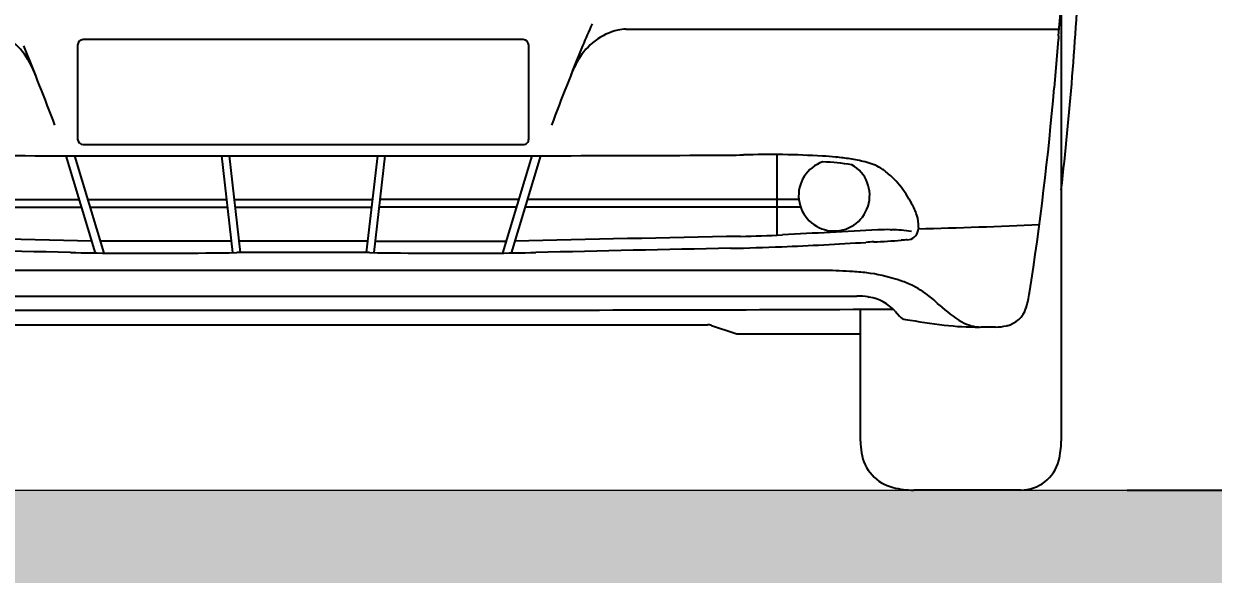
# Model space of a CAD drawing. Header units: metres. Extents: x -442 to 316, y -503 to 125.
# Drawn here: x 255.46 to 256.873, y -133.714 to -133.059 of the extents above; entities that cross this region are included whole.
import ezdxf

# ---------------------------------------------------------------- set-up
doc = ezdxf.new("R2010")
doc.units = ezdxf.units.M
doc.header["$PDMODE"] = 3
for name, color, linetype in [('koty', 4, 'Continuous'), ('SRAFA', 251, 'Continuous'), ('ZDIVO', 1, 'Continuous')]:
    doc.layers.add(name, color=color, linetype=linetype)
doc.styles.add('ROMANS', font='romans.shx', dxfattribs={"width": 0.7})
doc.dimstyles.new('andr', dxfattribs={"dimtxt": 0.1, "dimasz": 0.2, "dimexe": 0.2, "dimexo": 0.2, "dimgap": 0.05, "dimtad": 1, "dimlfac": 1000, "dimrnd": 10, "dimtxsty": 'Standard', "dimblk": 'OBLIQUE', "dimcen": 2.5, "dimclrd": 7, "dimclre": 7, "dimclrt": 7, "dimadec": 0, "dimazin": 0, "dimtfac": 1, "dimtmove": 0, "dimatfit": 3, "dimldrblk": 'OBLIQUE', "dimfxl": 0, "dimarcsym": 0})

# ---------------------------------------------------------------- blocks, each defined once
blk = doc.blocks.new('_OBLIQUE')
at = {"color": 0, "linetype": 'ByBlock'}
blk.add_line((-0.5, -0.5), (0.5, 0.5), dxfattribs=at)
blk = doc.blocks.new('*D25')
at = {"layer": 'Defpoints', "color": 0, "linetype": 'Continuous', "lineweight": 0}
for p in [(256.5708, -131.0638), (257.1085, -131.0638), (256.5708, -133.6138)]:
    blk.add_point(p, dxfattribs=at)
at = {"layer": 'koty', "color": 7, "linetype": 'Continuous', "lineweight": -2}
for p, q in [((256.7708, -131.0638), (257.3085, -131.0638)), ((257.1085, -133.6138), (257.1085, -131.0638)), ((256.7708, -133.6138), (257.3085, -133.6138))]:
    blk.add_line(p, q, dxfattribs=at)
at = {"layer": 'koty', "color": 7, "linetype": 'Continuous', "lineweight": -2, "xscale": 0.1, "yscale": 0.1, "zscale": 0.1}
for p, rotation in [((257.1085, -131.0638), 90), ((257.1085, -133.6138), 270)]:
    blk.add_blockref('_OBLIQUE', p, dxfattribs=dict(at, rotation=rotation))
at = {"layer": 'koty', "color": 7, "linetype": 'Continuous', "lineweight": 0, "insert": (256.9835, -132.3388), "char_height": 0.15, "attachment_point": 5, "rotation": 90, "style": 'ROMANS'}
blk.add_mtext('2550', dxfattribs=at)

msp = doc.modelspace()

# ---------------------------------------------------------------- hatches: boundary and pattern name
at = {"layer": 'SRAFA', "linetype": 'Continuous', "lineweight": 0, "ltscale": 20}
msp.add_hatch(color=256, dxfattribs=at).paths.add_polyline_path([(254.051507, -131.607515), (253.751507, -131.601386), (253.751507, -132.138793), (252.851507, -132.138793), (252.851507, -131.954418), (252.571507, -131.954418), (252.571507, -131.770043), (252.291507, -131.770043), (252.291507, -131.585668), (252.011507, -131.585668), (252.011507, -131.565837), (251.792772, -131.561368), (252.973404, -132.338793), (252.973404, -133.613793), (250.891507, -133.613793), (249.691507, -133.613793), (249.691507, -131.518438), (249.591507, -131.516395), (249.591507, -133.613793), (249.591507, -134.063793), (248.341507, -134.063793), (248.341507, -133.613793), (248.341507, -131.490856), (248.191507, -131.487792), (248.191507, -133.613793), (244.471507, -133.613793), (244.471507, -131.41179), (244.171507, -131.405661), (244.171507, -133.613793), (244.171507, -134.513793), (244.671507, -134.513793), (244.671507, -133.913793), (247.891507, -133.913793), (247.891507, -134.513793), (248.341507, -134.513793), (248.341507, -134.363793), (249.591507, -134.363793), (249.591507, -134.513793), (250.041507, -134.513793), (250.041507, -133.913793), (253.651507, -133.913793), (253.651507, -134.513793), (254.151507, -134.513793), (254.151507, -133.913793), (259.641507, -133.913793), (259.641507, -134.513793), (260.141507, -134.513793), (260.141507, -133.613793), (260.141507, -131.729077), (260.001507, -131.729077), (259.751507, -131.72397), (259.751507, -133.613793), (257.562801, -133.613793, -0.0041783), (257.562089, -133.614091, 0.0041783), (257.562801, -133.613793), (253.123404, -133.613793), (253.123404, -132.338793), (254.051507, -132.338793)])

# ---------------------------------------------------------------- linework, layer by layer
for p, q in [((256.692642, -133.030861), (256.692642, -133.555553)), ((256.053529, -133.07805), (255.530824, -133.07805)), ((256.175352, -133.065576), (256.690226, -133.065576)), ((256.689146, -133.078057), (256.684257, -133.135464)), ((255.524221, -133.084653), (255.524221, -133.196328)), ((256.060132, -133.196328), (256.060132, -133.084653)), ((255.465844, -133.102846), (255.465252, -133.10182)), ((256.118509, -133.102846), (256.119101, -133.10182)), ((255.530824, -133.202931), (256.053529, -133.202931)), ((255.510407, -133.216164), (255.54523, -133.331835)), ((255.520394, -133.216182), (255.555237, -133.331918)), ((255.661188, -133.216305), (255.923165, -133.216305)), ((255.69501, -133.216305), (255.708316, -133.331428)), ((255.704088, -133.216305), (255.717379, -133.331299)), ((255.880265, -133.216305), (255.866973, -133.331299)), ((255.889343, -133.216305), (255.876037, -133.331428)), ((256.063959, -133.216182), (256.029116, -133.331918)), ((256.073946, -133.216164), (256.039122, -133.331835)), ((256.355131, -133.310632), (256.355131, -133.214781)), ((256.424994, -133.217762), (256.42524, -133.217785)), ((256.459587, -133.223444), (256.459775, -133.223489)), ((255.203393, -133.268232), (255.526082, -133.268232)), ((255.536064, -133.268232), (255.701012, -133.268232)), ((255.71009, -133.268232), (255.874263, -133.268232)), ((256.048289, -133.268232), (255.883341, -133.268232)), ((256.38096, -133.268232), (256.05827, -133.268232)), ((256.511747, -133.26747), (256.514802, -133.272783)), ((255.201269, -133.27742), (255.528848, -133.27742)), ((255.53883, -133.27742), (255.702074, -133.27742)), ((255.711152, -133.27742), (255.873201, -133.27742)), ((256.045523, -133.27742), (255.882279, -133.27742)), ((256.383084, -133.27742), (256.055505, -133.27742)), ((256.489882, -133.304107), (256.490859, -133.304124)), ((256.523018, -133.301323), (256.522894, -133.303347)), ((255.70673, -133.317702), (255.550957, -133.317702)), ((255.868545, -133.317702), (255.715808, -133.317702)), ((255.877623, -133.317702), (256.033396, -133.317702)), ((255.828138, -133.331042), (255.756215, -133.331042)), ((256.408561, -133.352703), (255.175792, -133.352703)), ((256.442509, -133.353736), (256.441163, -133.353657)), ((256.502143, -133.364923), (256.497586, -133.363442)), ((255.134346, -133.383009), (256.450007, -133.383009)), ((256.463273, -133.384014), (256.464388, -133.384184)), ((256.538924, -133.385737), (256.538797, -133.385628)), ((255.598651, -133.39975), (255.985702, -133.39975)), ((256.45429, -133.555553), (256.45429, -133.398911)), ((256.495204, -133.401095), (256.500428, -133.407072)), ((256.650956, -133.39655), (256.65068, -133.397422)), ((255.311749, -133.417213), (256.272604, -133.417213)), ((256.277326, -133.417994), (256.304898, -133.427365)), ((256.30962, -133.428146), (256.45429, -133.428146)), ((256.614392, -133.419904), (256.597154, -133.419904)), ((256.628148, -133.418271), (256.627688, -133.418378)), ((256.64446, -133.613793), (256.517574, -133.613793))]:
    msp.add_line(p, q)
for centre, radius, start, end in [((252.754965, -132.80506), 3.963483, 353.458229, 357.366456), ((255.398578, -132.95824), 1.2961, 354.897885, 358.05622), ((256.735534, -133.334716), 0.660307, 155.33653, 157.824761), ((255.400772, -133.139042), 0.074452, 29.99604, 76.336143), ((255.530824, -133.084653), 0.006603, 90.000001, 180.000006), ((256.053529, -133.084653), 0.006603, 0.000006, 90.000001), ((256.183581, -133.139042), 0.074452, 103.66386, 150.003955), ((256.175352, -133.105194), 0.039618, 90.000001, 103.66386), ((257.800309, -133.172678), 1.115185, 174.897885, 175.132728), ((251.876507, -134.546196), 3.870029, 20.678144, 22.175234), ((259.707846, -134.546196), 3.870029, 157.824761, 159.321851), ((255.351471, -133.168869), 0.132061, 21.621251, 29.99604), ((256.232882, -133.168869), 0.132061, 150.003955, 158.378757), ((253.131834, -132.832958), 3.56528, 351.187518, 355.132728), ((255.530824, -133.196328), 0.006603, 180.000006, 270.000001), ((256.053529, -133.196328), 0.006603, 270.000001, 0.000006), ((255.661188, -52.104078), 81.112227, 269.73510807, 270.00000057), ((255.923165, -52.104078), 81.112227, 270.00000057, 270.26489021), ((256.294774, -132.481771), 0.733674, 270.26489, 271.584933), ((256.345693, -134.322034), 1.107292, 86.723669, 91.584933), ((256.383818, -133.656036), 0.440205, 84.632752, 86.723669), ((256.401248, -133.473149), 0.256489, 80.889509, 84.632752), ((256.422893, -133.263379), 0.042213, 108.812269, 60.100198), ((256.396511, -133.535186), 0.312026, 81.257896, 87.654574), ((256.404686, -133.45171), 0.234776, 76.476379, 80.889509), ((256.443575, -133.290846), 0.069278, 59.8952, 76.476379), ((256.459924, -133.262648), 0.036684, 51.603246, 59.8952), ((256.377848, -133.366214), 0.168828, 46.383975, 51.603246), ((256.469004, -133.270544), 0.036684, 41.560979, 46.383975), ((256.400042, -133.331687), 0.128848, 29.893871, 41.560979), ((256.447619, -133.311405), 0.077493, 18.503386, 29.893871), ((256.484728, -133.298986), 0.038361, 356.508001, 18.503386), ((261.658672, -233.596563), 100.42607, 92.95880919, 93.0235649), ((256.486238, -133.524179), 0.220102, 89.051208, 92.958809), ((256.488273, -133.460294), 0.156192, 80.26074, 89.051208), ((256.509713, -133.302542), 0.013206, 348.91448, 356.508001), ((256.252562, -123.447379), 9.859432, 271.5712579, 272.4070211), ((254.271761, -186.486033), 53.183376, 88.6324791, 88.9217024), ((257.312592, -186.486033), 53.183376, 91.0782978, 91.3675232), ((256.284137, -131.844987), 1.467348, 271.078298, 273.023565), ((256.382295, -131.587357), 1.733481, 272.899232, 273.977042), ((256.522878, -133.609426), 0.29347, 92.572692, 93.977042), ((256.509084, -133.302419), 0.013847, 272.572692, 348.91448), ((253.790828, -207.384756), 74.07359, 88.66573929, 88.84452759), ((255.583978, -130.397349), 2.934697, 268.665739, 269.657713), ((255.608977, -126.212797), 7.119324, 269.6577125, 270.8391093), ((255.756215, -136.265739), 2.934697, 90.000001, 90.839109), ((255.828138, -136.265739), 2.934697, 89.160896, 90.000001), ((255.975376, -126.212797), 7.119324, 269.1608956, 270.3422923), ((256.000375, -130.397349), 2.934697, 270.342292, 271.33426), ((257.793525, -207.384756), 74.07359, 91.1554715, 91.33425975), ((256.240617, -130.392129), 2.934697, 271.155471, 272.344176), ((256.178289, -128.86956), 4.45854, 272.344176, 273.630657), ((256.507083, -134.051354), 0.733674, 92.899232, 93.630657), ((256.408561, -133.910295), 0.557592, 86.648067, 90.000001), ((256.424876, -133.654806), 0.301586, 83.010616, 86.648067), ((256.438188, -133.546221), 0.192188, 71.997418, 83.010616), ((256.470398, -133.462608), 0.102714, 63.160439, 71.997418), ((256.466514, -133.470284), 0.111317, 49.508415, 63.160439), ((256.450007, -133.47105), 0.088041, 81.333289, 90.000001), ((256.456678, -133.434767), 0.051167, 41.154024, 81.333289), ((256.348364, -133.608921), 0.29347, 47.158856, 49.508415), ((256.539024, -133.361179), 0.117388, 342.463495, 351.187518), ((255.598651, -25.514735), 107.885015, 269.73067458, 270.00000057), ((255.985702, -25.514735), 107.885015, 270.00000057, 270.26932953), ((256.655223, -133.27802), 0.157815, 227.158856, 239.316242), ((256.621128, -133.388083), 0.030993, 283.092549, 342.463495), ((256.272604, -133.431887), 0.014673, 71.226924, 90.000001), ((256.509267, -133.399347), 0.011739, 221.154024, 261.283876), ((256.80957, -131.440544), 1.993427, 261.283876, 262.623703), ((256.597154, -133.375883), 0.04402, 239.316242, 270.000001), ((256.30962, -133.413472), 0.014673, 251.226924, 270.000001), ((256.591321, -133.126434), 0.29347, 262.623703, 270.820992), ((256.614392, -133.36121), 0.058694, 270.000001, 283.092549), ((256.547403, -133.555553), 0.093112, 180.000006, 188.621952), ((256.59953, -133.555553), 0.093112, 345.633641, 0.000006), ((256.50506, -133.561973), 0.050286, 188.621952, 256.025277), ((256.64446, -133.567061), 0.046732, 270.000001, 345.633641), ((256.517574, -133.511688), 0.102105, 256.025277, 270.000001)]:
    msp.add_arc(centre, radius, start, end)
at = {"layer": 'ZDIVO', "linetype": 'Continuous', "lineweight": 0}
msp.add_line((253.123404, -133.613793), (259.751507, -133.613793), dxfattribs=at)

# ---------------------------------------------------------------- dimensions: what is measured, and where the dimension line sits
at = {"layer": 'koty', "linetype": 'Continuous', "lineweight": 0}
dim = msp.add_linear_dim(base=(257.108467, -131.063793), p1=(256.570784, -133.613793), p2=(256.570784, -131.063793), angle=90, dimstyle='andr', override={"dimtxt": 0.15, "dimasz": 0.1, "dimtxsty": 'ROMANS'}, dxfattribs=at)
dim.commit()
dim.dimension.update_dxf_attribs({"geometry": '*D25', "text_midpoint": (256.983467, -132.338793)})

doc.saveas('drawing.dxf')
